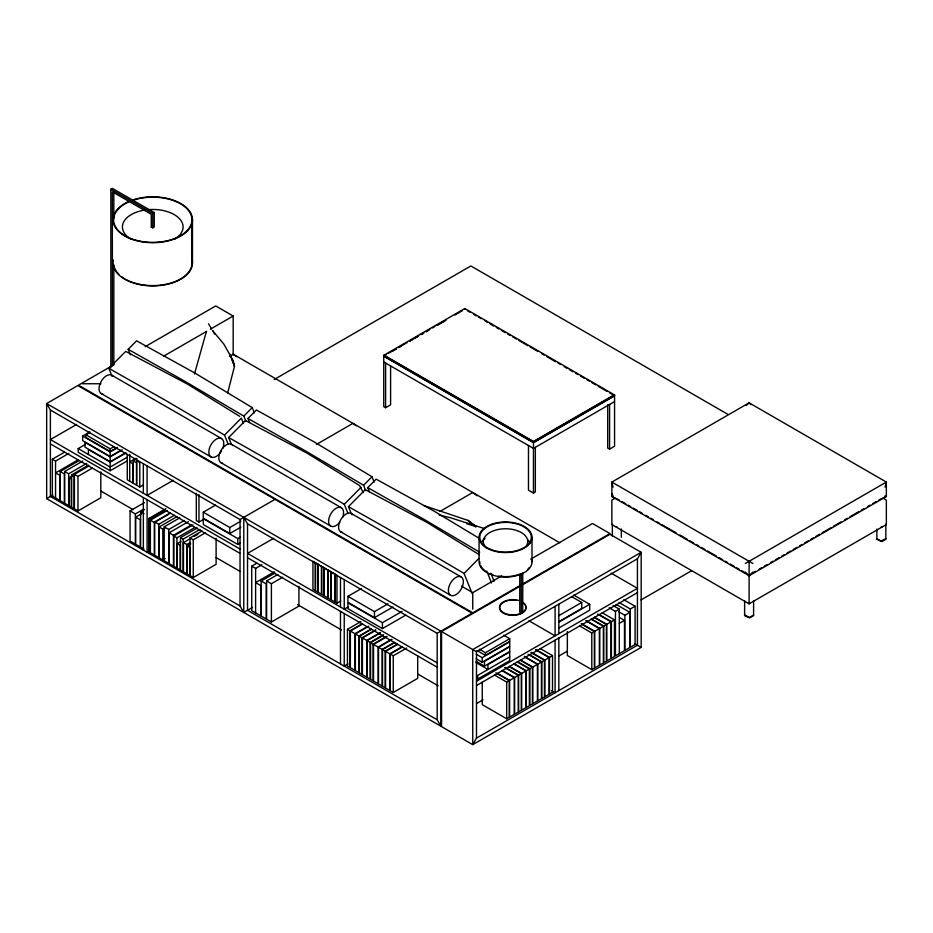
<?xml version="1.0" encoding="UTF-8"?>
<svg xmlns="http://www.w3.org/2000/svg" width="933" height="933" viewBox="0 0 933 933"><rect width="100%" height="100%" fill="white"/><g stroke="black" fill="none" stroke-linecap="round" stroke-linejoin="round"><path stroke-width="1.4" d="M227.664 392.851L234.498 366.296L233.18 360.686L223.873 344.137L212.526 330.562L214.637 334.037M619.372 500.088L611.861 496.473L611.861 482.069L749.106 402.834L886.35 482.069L886.35 496.473L749.106 575.719L611.861 496.473L612.48 493.954M885.102 487.108L886.35 482.069L745.362 563.474M194.472 374.016L206.298 331.81M476.483 738.155L472.739 744.639L441.542 726.632L441.542 631.548L609.984 534.294L641.181 552.301L641.181 647.397L472.739 744.639L472.739 649.555L641.181 552.301L637.437 558.785L637.437 645.228L476.483 738.155L476.483 651.712L441.542 631.548M112.077 376.349L108.893 368.36L125.71 351.368L187.591 384.186L239.804 416.421M130.328 354.715L128.183 349.339L136.591 340.837L194.426 372.78L252.225 407.593L254.371 412.981M228.247 444.435L224.526 435.116L241.344 418.124L243.466 423.442M245.962 421.483L243.816 416.095L252.225 407.593M231.326 444.166L228.667 437.519L245.496 420.515L307.365 453.345L359.59 485.58L363.252 492.601M249.578 422.521L247.956 418.485L256.377 409.995L314.199 441.927L371.999 476.751L374.156 482.128M348.021 513.593L344.3 504.275L361.118 487.283M365.748 490.63L363.59 485.253L371.999 476.751M351.636 514.654L348.452 506.666L365.269 489.673L427.139 522.492L479.364 554.738M369.351 491.679L367.742 487.644L376.151 479.142L433.985 511.086L479.48 538.493M472.063 593.388L464.074 573.433L478.921 558.435M746.295 405.528L749.106 402.834L750.972 404.63M745.362 572.116L749.106 575.719L752.849 572.116M110.84 367.777L110.84 189.224L112.345 188.361L154.26 212.561L154.26 226.976L152.767 227.839L151.274 226.976L151.274 214.298L112.345 191.825L112.345 365.806M110.84 189.224L152.767 213.424L154.26 212.561M151.274 226.976L152.767 226.113M113.721 364.826L78.465 385.177L472.739 612.818L609.984 533.571L592.513 523.495L530.737 559.159M145.198 346.656L215.71 305.942L233.18 316.03L233.18 354.925M163.835 356.068L206.706 331.32M210.485 329.127L233.18 316.03M76.599 424.445L50.394 439.571L240.038 549.059M121.01 450.254L110.187 456.505L82.652 440.609L82.652 436.026L89.871 431.862M117.395 447.374L110.187 451.537L85.918 437.53L85.918 434.825L89.533 432.749M229.401 356.394L233.18 354.202L559.73 542.738M78.395 459.689L55.548 472.891L59.84 475.364L59.84 500.496L52.341 496.158L52.341 459.223L64.365 452.283M52.341 459.223L55.548 461.077L68.774 453.438M127.016 461.042L110.187 470.757L78.197 452.295L78.197 448.586L85.416 444.423M60.167 471.538L64.354 473.952L64.354 503.097L60.167 500.683L60.167 471.538L79.41 460.424M86.699 463.386L68.657 473.801L68.657 505.581L64.68 503.284L64.68 471.503L82.722 461.089M85.918 434.825L110.187 448.843L113.791 446.755M82.652 436.026L110.187 451.91L117.395 447.747M71.643 474.897L74.092 476.308L74.092 508.718L71.643 507.307L71.643 474.897L88.483 465.17M100.811 471.853L100.811 497.756L77.964 510.957L74.418 508.905L74.418 474.361L88.857 466.034M68.984 477.754L71.328 479.107L71.328 507.12L68.984 505.768L68.984 477.754L73.789 474.979M125.815 452.692L110.187 461.718L84.938 447.14L84.938 442.3L110.187 456.878L122.211 449.939M74.418 474.361L77.964 476.401L92.39 468.074M46.65 498.642L46.65 403.546L440.924 631.186L440.924 726.271L46.65 498.642L52.889 495.038M88.425 454.488L88.425 449.531L110.187 462.092L125.815 453.065M127.016 457.333L110.187 467.06L78.197 448.586M135.985 458.301L129.722 461.917L133.022 463.818L133.022 483.107L127.261 479.772L127.261 454.266M133.267 460.879L136.486 462.733L136.486 485.102L133.267 483.247L133.267 460.879L137.034 458.709M274.255 379.474L470.862 265.963L727.973 414.404M139.787 487.003L139.787 462.616L136.743 460.855L136.743 485.242L139.787 487.003L143.542 484.833M390.6 365.934L390.6 404.829L385.609 407.709L383.743 406.625L383.743 355.345L464.844 308.52L614.567 394.962L614.567 446.254L609.576 449.135L607.698 448.05L607.698 404.829M386.239 354.622L383.743 356.056L533.466 442.499L614.567 395.674M388.734 353.175L396.222 348.86M398.718 347.414L407.453 342.376M409.949 340.93L418.672 335.892M421.168 334.446L423.664 333.011M426.159 331.565L429.903 329.407M432.399 327.961L434.895 326.527M437.39 325.081L446.126 320.042M454.861 315.004L462.348 310.677M392.478 351.158L396.222 349M398.718 347.554L401.213 346.12M409.949 341.081L412.433 339.635M414.928 338.201L417.424 336.755M421.168 334.597L423.664 333.151M426.159 331.716L428.655 330.27M437.39 325.232L444.878 320.905M173.293 480.273L147.087 495.4L147.087 465.859M143.764 509.08L135.355 513.931L135.355 544.091L130.072 541.035L130.072 510.887L144.51 502.56M144.02 549.094L140.626 547.135L140.626 511.832L144.23 509.745M135.682 517.139L140.3 519.809L140.3 546.948L135.682 544.277L135.682 517.139L141.688 513.663M165.677 510.001L150.038 519.028L150.038 552.569L149 551.974L149 518.421L165.841 508.707M151.088 517.85L148.674 519.238L148.674 551.776M153.49 516.462L164.313 510.223M168.768 514.176L154.342 522.515L154.342 555.053L150.365 552.756L150.365 520.217L167.205 510.503M174.378 515.273L158.738 524.299L158.738 557.596L154.668 555.24L154.668 521.944L170.296 512.917M165.223 558.564L162.82 559.952L159.065 557.782L159.065 527.005L177.107 516.59M184.407 520.439L168.78 529.466L168.78 563.38L164.208 560.745L164.208 526.83L179.836 517.803M159.065 527.005L162.82 529.163L165.223 527.775M316.392 444.47L352.954 423.36L356.231 425.798M240.854 527.157L229.798 533.536L203.289 518.223L203.289 512.205L215.558 505.115M191.487 524.894L173.456 535.309L173.456 566.086L169.106 563.567L169.106 532.79L188.338 521.687M194.974 527.402L176.932 537.816L176.932 568.092L173.783 566.273L173.783 535.997L193.014 524.882M196.327 493.219L196.327 520.521L198.962 522.037L203.872 519.203M149.583 550.867L147.087 552.301L147.087 499.715M199.977 529.419L183.136 539.134L183.136 571.672L180.524 570.168L180.524 537.63L197.364 527.915M177.258 543.659L180.197 545.35L180.197 569.981L177.258 568.279L177.258 543.659L180.874 541.572M216.106 538.236L216.106 564.325L193.259 577.515L189.994 575.638L189.994 537.944L202.018 531.005M190.437 542.458L186.833 544.534L186.833 573.807L183.463 571.859L183.463 542.586L190.682 538.423M194.286 536.347L197.889 534.259M189.994 537.944L193.259 539.822L205.283 532.883M187.16 545.98L189.667 547.426L189.667 575.439L187.16 574.005L187.16 545.98L190.764 543.904M252.516 607.406L243.781 612.456L243.781 517.372L247.525 523.845L437.18 633.344L472.11 613.168L77.847 385.539L46.65 403.546L50.394 410.03L240.038 519.529L274.978 499.353M203.289 512.205L229.798 527.507L240.854 521.127M240.236 543.041L237.787 544.452L203.289 524.533L203.289 518.655L237.787 538.574L240.236 537.151M273.731 538.259L247.525 553.386L437.18 662.873M274.372 571.789L255.607 582.624L260.785 585.609L260.785 615.885L251.735 610.66L251.735 566.168L256.738 563.275M251.735 566.168L255.607 568.395L261.858 564.78M261.17 581.002L266.22 583.906L266.22 619.022L261.17 616.107L261.17 581.002L274.932 573.049M298.922 586.262L298.922 606.123L271.398 622.008L266.616 619.255L266.616 580.956L277.871 574.46M266.616 580.956L271.398 583.72L282.652 577.224M383.988 355.193L533.466 441.496L614.311 394.811M614.567 394.962L533.466 441.787L383.743 355.345M614.567 395.825L533.466 442.65L383.743 356.208M614.567 401.587L533.466 448.411L383.743 361.969M439.956 511.436L472.739 492.519L477.101 495.761M392.875 607.033L374.46 617.669L347.939 602.356L347.939 596.327L361.444 588.536M334.982 573.958L334.982 602.007L336.953 603.15L340.685 600.992M528.475 445.531L528.475 490.187L533.466 493.067L535.332 491.994L535.332 447.327M347.974 607.056L344.23 609.214L344.23 579.673M347.939 596.327L374.46 611.64L387.965 603.838M362.226 623.769L350.003 630.825L350.003 667.503L347.438 666.022L347.438 629.343L360.873 621.588M367.229 626.661L355.006 633.717L355.006 670.395L350.365 667.713L350.365 631.035L362.587 623.979M371.264 628.994L359.042 636.049L359.042 672.728L355.38 670.605L355.38 633.927L368.815 626.171M405.773 615.115L382.437 628.585L347.939 608.666L347.939 602.776L382.437 622.696L402.088 611.36M375.486 630.02L362.051 637.775L362.051 674.454L359.368 672.903L359.368 636.224L371.579 629.18M380.139 632.702L366.692 640.458L366.692 677.136L362.424 674.676L362.424 637.997L375.859 630.23M611.861 496.473L613.109 495.761M383.556 634.673L370.109 642.44L370.109 679.119L367.066 677.346L367.066 640.668L380.501 632.912M614.357 498.642L611.861 500.076L611.861 524.568L749.106 603.814L886.35 524.568L886.35 500.076L883.854 498.642M386.589 636.423L373.153 644.19L373.153 680.868L370.588 679.387L370.588 642.709L382.798 635.653M391.592 639.315L378.157 647.082L378.157 683.761L373.515 681.078L373.515 644.4L386.95 636.644M347.974 663.958L344.23 666.115L344.23 613.529M501.732 575.906L472.739 592.642L461.392 586.087M394.402 642.347L382.192 649.403L382.192 686.082L378.518 683.971L378.518 647.292L391.965 639.537M397.411 644.085L385.201 651.141L385.201 687.819L382.507 686.268L382.507 649.59L394.729 642.534M402.053 646.767L389.842 653.823L389.842 690.502L385.562 688.029L385.562 651.351L397.785 644.306M417.692 655.794L417.692 678.373L393.26 692.473L390.204 690.712L390.204 654.033L402.426 646.977M390.204 654.033L393.26 655.794L406.695 648.038M521.267 613.051L522.76 612.188L522.76 573.002L521.267 573.865L521.267 613.051L519.763 612.188L519.763 574.728M476.483 651.712L637.437 558.785M479.445 649.228L485.452 652.703L509.721 638.697L509.721 641.403L485.452 655.409L477.031 650.546M476.18 654.196L482.186 657.66L509.721 641.776L509.721 646.359L482.186 662.255L476.18 658.78M558.82 615.675L581.726 602.45L581.726 608.479L558.82 621.705M558.902 622.078L589.703 604.292L589.703 610.182L558.902 627.967M484.472 666.15L509.721 651.572L509.721 646.732L484.472 661.31L484.472 666.15L476.052 661.287M509.721 656.914L477.731 675.375L477.731 679.084L509.721 660.622L509.721 651.945L487.959 664.518L487.959 669.474L475.935 662.535M476.483 681.242L637.437 588.326L611.232 573.189M476.483 685.568L637.437 592.642M609.179 607.756L615.442 611.372L619.302 609.144L619.302 653.636M641.018 599.942L691.435 570.833M630.311 608.992L635.105 606.228L635.105 644.516L630.311 647.28L630.311 608.992L619.057 602.485M494.478 675.025L506.689 682.081L509.255 680.6L509.255 717.279L506.689 718.76L482.256 704.648L482.256 682.081M509.628 680.39L514.27 677.708L514.27 714.386L509.628 717.069L509.628 680.39L497.406 673.334M514.631 677.498L518.305 675.375L518.305 712.054L514.631 714.177L514.631 677.498L502.421 670.442M518.62 675.2L521.302 673.649L521.302 710.328L518.62 711.879L518.62 675.2L505.185 667.433M521.675 673.428L525.955 670.967L525.955 707.646L521.675 710.106L521.675 673.428L509.453 666.384M526.317 670.757L529.373 668.984L529.373 705.663L526.317 707.436L526.317 670.757L514.095 663.701M529.839 668.716L532.405 667.235L532.405 703.914L529.839 705.395L529.839 668.716L517.617 661.66M532.766 667.025L537.408 664.343L537.408 701.021L532.766 703.704L532.766 667.025L520.556 659.969M537.781 664.133L541.443 662.022L541.443 698.7L537.781 700.811L537.781 664.133L524.346 656.377M541.77 661.835L544.452 660.284L544.452 696.963L541.77 698.514L541.77 661.835L529.547 654.779M544.814 660.074L549.094 657.602L549.094 694.28L544.814 696.753L544.814 660.074L531.378 652.307M549.467 657.392L552.511 655.631L552.511 692.309L549.467 694.07L549.467 657.392L536.02 649.625M579.568 625.903L591.79 632.947L594.356 631.466L594.356 668.156L591.79 669.637L567.346 655.526L567.346 631.548M594.718 631.256L599.359 628.585L599.359 665.264L594.718 667.935L594.718 631.256L581.282 623.501M599.732 628.364L603.394 626.253L603.394 662.931L599.732 665.042L599.732 628.364L586.286 620.608M603.709 626.066L606.403 624.515L606.403 661.194L603.709 662.745L603.709 626.066L591.499 619.011M606.765 624.305L611.045 621.833L611.045 658.511L606.765 660.984L606.765 624.305L594.554 617.249M611.407 621.623L614.462 619.862L614.462 656.54L611.407 658.301L611.407 621.623L599.196 614.567M624.877 615.302L629.927 612.398L629.927 647.502L624.877 650.418L624.877 615.302L618.626 611.698M476.716 703.447L483.002 699.808M558.447 656.261L567.252 651.176M619.302 623.361L624.48 620.375L624.48 650.651L615.442 655.864L615.442 611.372M752.884 572.815L755.403 571.358M759.182 569.177L761.701 567.719M764.22 566.273L766.739 564.815M770.518 562.634L773.037 561.176M775.556 559.718L779.335 557.537M781.854 556.091L784.373 554.634M786.892 553.176L790.671 550.995M793.19 549.549L796.969 547.356M799.488 545.91L802.007 544.452M804.526 542.994L808.305 540.813M810.824 539.367L813.343 537.909M815.862 536.452L819.64 534.271M822.16 532.813L830.976 527.728M833.496 526.27L841.053 521.909M844.832 519.728L847.351 518.27M849.87 516.824L858.687 511.727M861.206 510.269L863.725 508.823M867.503 506.642L870.023 505.185M872.542 503.727L876.32 501.546M878.839 500.088L881.358 498.642M753.596 615.045L749.607 617.354L744.616 615.045M885.849 538.691L880.857 541L876.868 538.691M882.606 498.094L886.35 496.473L885.102 495.761M82.209 383.743L100.986 383.743M616.351 527.168L617.343 527.168M880.857 527.168L881.86 527.168M748.604 603.523L749.607 603.523M439.116 515.051L449.916 517.582L484.717 528.638M466.558 523.6L476.04 526.644M423.664 505.499L467.888 520.369L476.238 526.585M128.183 349.339L185.597 381.702L243.816 416.095M247.956 418.485L305.371 450.861L363.59 485.253M367.742 487.644L425.145 520.008L479.655 552.208M108.893 368.36L166.342 400.84L224.526 435.116M228.667 437.519L286.128 469.999L344.3 504.275M348.452 506.666L405.902 539.146L464.074 573.433M467.363 310.689L469.87 312.147M473.649 314.328L476.168 315.914M478.687 317.232L481.195 318.678M484.973 320.859L487.493 322.456M490 323.763L493.779 326.084M496.298 327.401L498.817 328.999M501.324 330.305L505.103 332.626M507.622 333.932L510.141 335.53M512.649 336.836L516.427 339.017M518.946 340.475L527.751 345.7M530.271 347.006L537.816 351.368M541.595 353.549L544.102 355.146M546.621 356.453L555.427 361.677M557.946 362.995L560.465 364.441M564.243 366.622L566.751 368.22M569.27 369.526L573.049 371.847M575.556 373.165L578.075 374.611M580.594 376.069L584.373 378.39M586.88 379.696L589.399 381.154M591.919 382.6L595.697 384.932M598.205 386.239L607.021 391.463M609.529 392.77L613.308 394.951M752.849 563.474L611.861 482.069L613.109 487.108M621.891 501.546L625.67 503.727M628.189 505.185L630.708 506.642M633.227 508.088L637.006 510.269M639.525 511.727L642.044 513.185M645.823 515.366L648.342 516.824M650.861 518.27L653.38 519.728M657.159 521.909L659.678 523.366M662.197 524.812L676.052 532.813M679.83 534.994L687.388 539.367M689.907 540.813L693.685 542.994M696.205 544.452L698.724 545.91M701.243 547.356L705.021 549.549M707.541 550.995L716.357 556.091M718.876 557.537L722.655 559.718M725.174 561.176L727.693 562.634M730.212 564.092L733.991 566.273M736.51 567.719L739.029 569.177M741.548 570.634L745.327 572.815M623.839 599.721L635.105 606.228M616.165 604.444L629.927 612.398M613.051 605.529L619.302 609.144M619.477 617.483L624.48 620.375M573.737 595.079L589.703 604.292M602.251 612.806L614.462 619.862M571.894 596.782L581.726 602.45M597.61 614.077L611.045 621.833M594.181 617.459L606.403 624.515M634.941 643.793L641.181 647.397M591.172 619.197L603.394 626.253M585.924 620.818L599.359 628.585M582.134 624.422L594.356 631.466M111.797 375.218L221.599 438.603M231.571 444.365L341.373 507.762M351.356 513.523L461.147 576.909A10.59 6.111 -60 0 1 457.8 593.318A10.59 6.111 -60 0 1 448.633 588.023A10.59 6.111 -60 0 1 461.147 576.909M528.883 620.737L555.088 635.863L555.088 606.333M101.207 393.551L211.01 456.937M220.993 462.71L330.783 526.095M340.767 531.857L450.569 595.254M540.3 648.575L552.511 655.631M535.659 649.846L549.094 657.602M503.703 635.221L509.721 638.697M531.017 652.517L544.452 660.284M528.008 654.255L541.443 662.022M525.197 657.287L537.408 664.343M520.182 660.179L532.405 667.235M517.15 661.94L529.373 668.984M513.733 663.911L525.955 670.967M551.345 690.607L555.088 692.776L555.088 640.19M509.091 666.594L521.302 673.649M504.858 667.62L518.305 675.375M320.346 565.515L318.165 564.255L318.165 592.303L321.442 594.193L321.442 566.144M326.55 569.095L324.054 567.649L324.054 595.697L327.798 597.855L327.798 569.806M332.335 572.43L334.702 573.807L334.702 601.855L331.157 599.802L331.157 571.754M502.047 670.652L514.27 677.708M495.82 672.845L509.255 680.6M50.394 443.886L240.038 553.386M247.525 557.712L437.18 667.2M347.438 629.343L350.003 630.825M350.365 631.035L355.006 633.717M355.38 633.927L359.042 636.049M359.368 636.224L362.051 637.775M362.424 637.997L366.692 640.458M367.066 640.668L370.109 642.44M370.588 642.709L373.153 644.19M373.515 644.4L378.157 647.082M378.518 647.292L382.192 649.403M382.507 649.59L385.201 651.141M385.562 651.351L389.842 653.823M140.626 511.832L144.02 513.791M164.208 526.83L168.78 529.466M149 518.421L150.038 519.028M154.668 521.944L158.738 524.299M100.437 490.793L133.092 509.64M215.978 557.502L239.839 571.276M297.569 604.607L341.525 629.985M418.136 674.221L438.242 685.825M150.365 520.217L154.342 522.515M180.524 537.63L183.136 539.134M64.68 471.503L68.657 473.801M169.106 532.79L173.456 535.309M130.072 510.887L135.355 513.931M173.783 535.997L176.932 537.816M183.463 542.586L186.833 544.534M243.781 612.456L240.038 605.972L50.394 496.473L50.394 410.03M440.924 726.271L437.18 719.786L247.525 610.299L247.525 523.845M233.18 354.202L236.457 356.639M475.422 526.678L467.888 520.369L475.34 526.539M208.502 323.809L211.581 328.964M490.898 573.247L494.128 581.317M486.758 571.066L491.539 583.055M229.996 354.272L234.498 366.296L232.107 359.695M885.849 524.288L885.849 539.262L881.86 541.572L876.868 539.262L876.868 529.011M753.596 600.642L753.596 615.628L749.607 617.926L744.616 615.628L744.616 600.642M749.106 561.304L749.106 575.719M749.106 576.431L749.106 603.814M621.343 529.011L621.343 537.303M612.351 524.288L612.351 535.927M609.576 404.467L609.576 449.135M591.79 632.947L591.79 669.637M558.832 604.164L558.832 633.705M558.832 638.02L558.832 690.607M533.466 441.496L533.466 493.067M532.008 537.268A26.462 15.278 0 0 1 492.309 550.505A26.462 15.278 0 0 1 492.309 524.031A26.462 15.278 0 0 1 532.008 537.268L532.008 561.759M506.689 682.081L506.689 718.76M485.452 652.703L485.452 655.409M482.186 657.66L482.186 662.255M479.072 537.268L479.072 561.759A26.462 15.278 0 0 0 507.272 577.014A26.462 15.278 0 0 0 531.787 559.765M472.739 593.365L472.739 609.214M464.844 308.52L464.844 309.243M437.18 633.344L437.18 719.786M393.26 655.794L393.26 692.473M385.609 363.042L385.609 407.709M382.437 622.696L382.437 628.585M374.46 611.64L374.46 617.669M340.487 577.515L340.487 607.056M340.487 611.372L340.487 663.958M336.953 575.101L336.953 603.15M271.398 583.72L271.398 622.008M255.607 568.395L255.607 612.899M240.038 519.529L240.038 605.972M237.787 538.574L237.787 544.452M229.798 527.507L229.798 533.536M198.962 494.735L198.962 522.037M193.259 539.822L193.259 577.515M192.466 219.768L192.466 262.989M191.941 219.768L191.941 262.989M162.82 529.163L162.82 559.952M152.767 213.424L152.767 227.839M143.344 463.701L143.344 493.23M143.344 497.557L143.344 550.143M129.722 454.278L129.722 481.195M113.838 192.408L113.838 218.497M113.838 264.902L113.838 364.943M110.187 448.843L110.187 451.537M110.187 451.91L110.187 456.505M110.187 456.878L110.187 461.718M110.187 462.092L110.187 470.757M77.964 476.401L77.964 510.957M55.548 461.077L55.548 498.012M486.291 548.009A22.229 12.829 0 0 1 504.088 528.789A22.229 12.829 0 0 1 526.072 546.505M522.13 601.878A13.237 7.639 0 0 1 517.302 614.462A13.237 7.639 0 0 1 499.598 606.625A13.237 7.639 0 0 1 519.389 600.665M525.897 606.718A13.237 7.639 0 0 1 515.646 615.174A13.237 7.639 0 0 1 500.158 610.019A13.237 7.639 0 0 1 507.715 600.665M509.348 600.339A13.237 7.639 0 0 1 516.206 600.339M522.13 602.321A13.237 7.639 0 0 1 523.273 603.068M524.241 603.896A13.237 7.639 0 0 1 525.559 605.739M529.338 567.451A25.762 14.87 0 0 1 527.845 569.2M521.22 573.562A25.762 14.87 0 0 1 513.29 575.941M512.205 576.128A25.762 14.87 0 0 1 498.875 576.128M492.659 574.635A25.762 14.87 0 0 1 489.86 573.562M485.102 570.809A25.762 14.87 0 0 1 480.658 565.608M480.005 563.707A25.762 14.87 0 0 1 479.784 561.759M481.743 541.665A25.762 14.87 0 0 1 485.102 538.294M527.845 539.915A25.762 14.87 0 0 1 530.422 543.507M339.822 522.258A10.59 6.111 -60 0 1 328.708 522.69A10.59 6.111 -60 0 1 337.384 507.669A10.59 6.111 -60 0 1 342.563 517.512M222.544 463.188A10.59 6.111 -60 0 1 220.993 450.476A10.59 6.111 -60 0 1 232.76 445.473M342.318 532.335A10.59 6.111 -60 0 1 340.767 519.634A10.59 6.111 -60 0 1 352.546 514.619M221.599 450.826A10.59 6.111 -60 0 1 209.272 454.791A10.59 6.111 -60 0 1 216.957 438.79A10.59 6.111 -60 0 1 222.789 448.353M102.758 394.029A10.59 6.111 -60 0 1 101.207 381.329A10.59 6.111 -60 0 1 112.986 376.314M132.918 199.919A39.699 22.917 0 0 1 192.431 218.765A39.699 22.917 0 0 1 135.985 240.539A39.699 22.917 0 0 1 128.602 201.586M192.128 260.004A39.699 22.917 0 0 1 152.767 285.906A39.699 22.917 0 0 1 113.406 260.004M133.186 200.187A39.174 22.614 0 0 1 191.895 218.777A39.174 22.614 0 0 1 136.206 240.271A39.174 22.614 0 0 1 128.917 201.831M191.603 265.94A39.174 22.614 0 0 1 191.008 267.888M190.6 268.844A39.174 22.614 0 0 1 167.753 283.889M166.564 284.157A39.174 22.614 0 0 1 162.902 284.833M161.666 285.02A39.174 22.614 0 0 1 143.869 285.02M142.632 284.833A39.174 22.614 0 0 1 138.97 284.157M137.781 283.889A39.174 22.614 0 0 1 129.944 281.369M128.917 280.938A39.174 22.614 0 0 1 126.305 279.667M125.069 278.979A39.174 22.614 0 0 1 121.687 276.763M118.841 274.302A39.174 22.614 0 0 1 113.931 265.94M191.79 261.018A39.174 22.614 0 0 1 191.79 264.96M148.802 209.61A30.334 17.505 0 0 1 179.964 219.232A30.334 17.505 0 0 1 174.214 239.349M131.32 239.349A30.334 17.505 0 0 1 144.918 210.053M315.272 562.587L312.94 561.234L312.94 589.283L315.272 590.636L315.272 562.587M317.885 564.092L315.552 562.739L315.552 590.787L317.885 592.14L317.885 564.092M323.774 567.486L321.722 566.308L321.722 594.356L323.774 595.534L323.774 567.486M330.877 571.591L328.078 569.97L328.078 598.018L330.877 599.639L330.877 571.591M489.86 549.071A25.762 14.87 0 0 0 531.075 539.204A25.762 14.87 0 0 0 495.68 523.53A25.762 14.87 0 0 0 489.86 549.071"/></g></svg>
